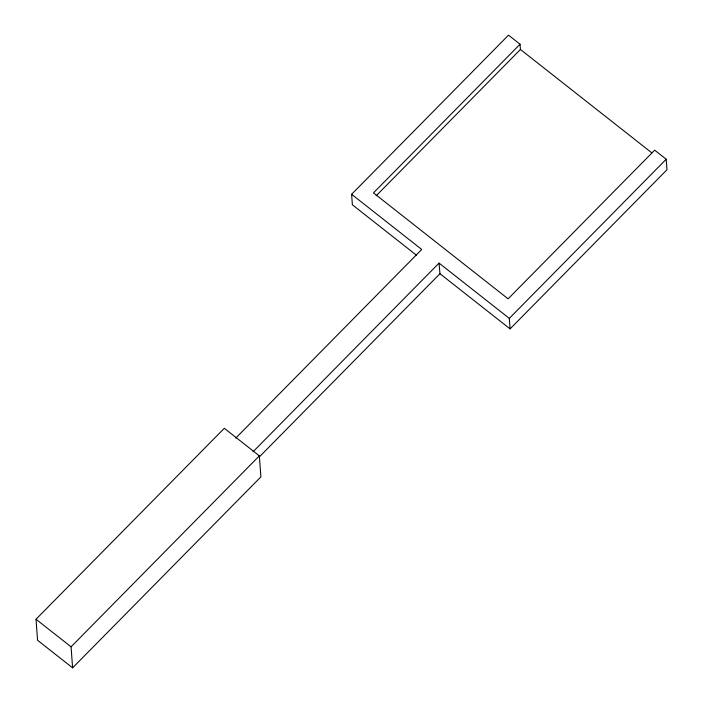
<?xml version="1.0" encoding="UTF-8"?>
<svg xmlns="http://www.w3.org/2000/svg" width="703" height="703" viewBox="0 0 703 703"><rect width="100%" height="100%" fill="white"/><g stroke="black" fill="none" stroke-linecap="round" stroke-linejoin="round"><path stroke-width="1.05" d="M416.519 255.268L352.379 204.801L351.614 194.292L508.515 35.15L520.044 44.219L520.431 49.474L651.611 152.7M520.044 44.219L373.46 192.894L508.102 298.837L654.678 150.17L666.207 159.238L666.98 169.748L510.079 328.89L439.955 273.713L439.059 263.107L253.08 451.73M376.149 195.812L520.431 49.474M36.02 619.255L224.301 428.285L259.345 455.86L260.892 476.88L72.611 667.85L37.567 640.275L36.02 619.255L71.065 646.83L72.611 667.85M235.751 438.101L421.73 249.468L351.614 194.292M71.065 646.83L259.345 455.86M259.363 456.888L439.955 273.713M510.079 328.89L509.306 318.38L666.207 159.238M439.059 263.107L509.306 318.38"/></g></svg>
